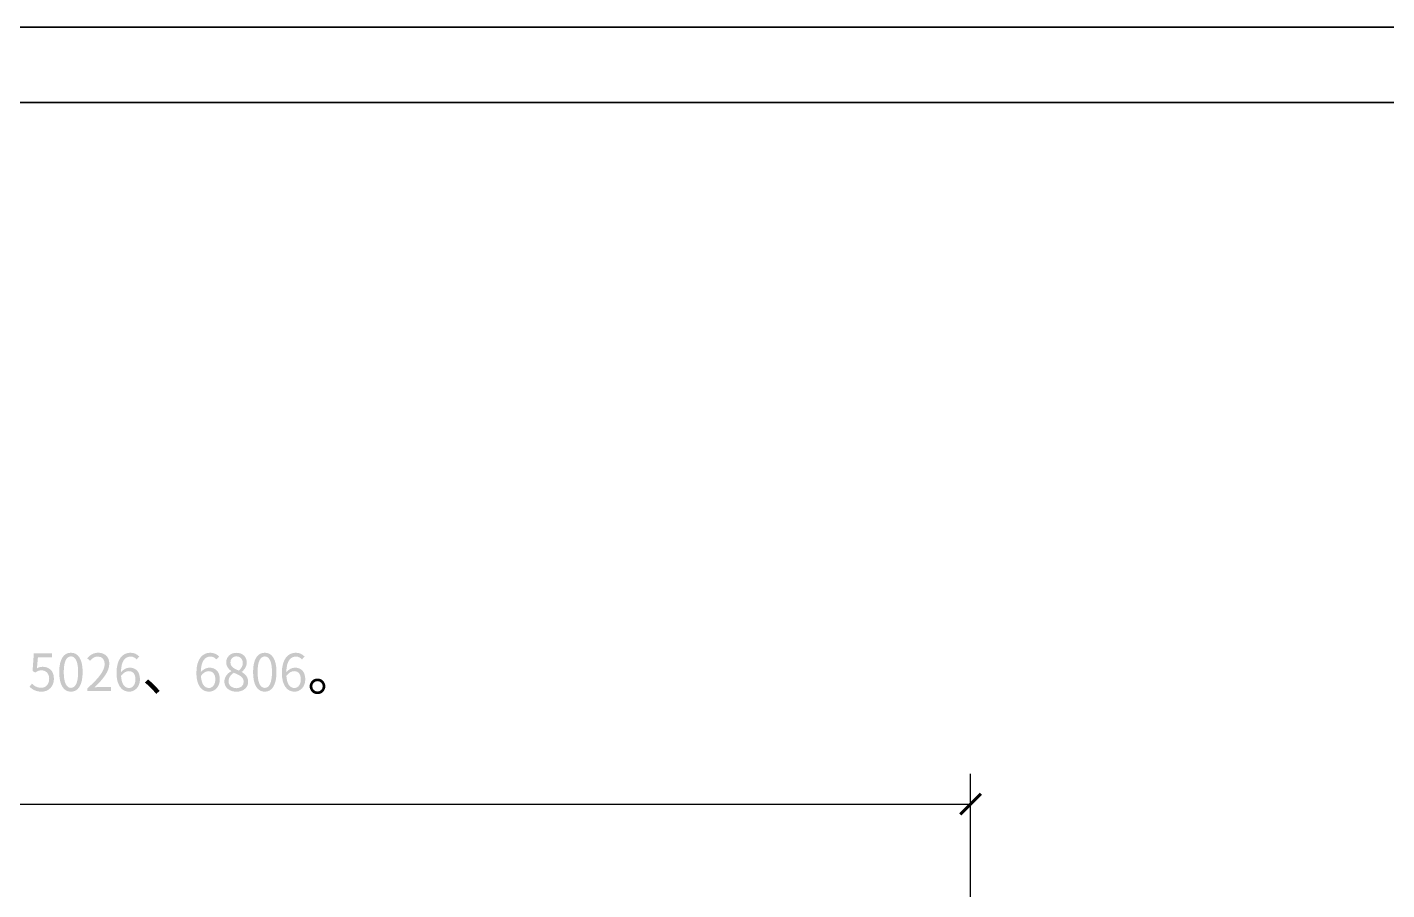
# Model space of a CAD drawing. Header units: millimetres. Extents: x -4600 to 229000, y -4300 to 19460.
# Drawn here: x 49007 to 56231, y 14875 to 19460 of the extents above; entities that cross this region are included whole.
import ezdxf

# ---------------------------------------------------------------- set-up
doc = ezdxf.new("R2010")
doc.units = ezdxf.units.MM
doc.header["$LTSCALE"] = 100
for name, color, linetype, lineweight in [('A-DIMS', 7, 'Continuous', 13), ('A-NOTE', 7, 'Continuous', 18), ('A-SHEET', 7, 'Continuous', 35)]:
    doc.layers.add(name, color=color, linetype=linetype, lineweight=lineweight)

# ---------------------------------------------------------------- blocks, each defined once
blk = doc.blocks.new('_ARCHTICK')
at = {"color": 0, "linetype": 'BYBLOCK', "const_width": 0.15}
blk.add_lwpolyline([(-0.5, -0.5), (0.5, 0.5)], dxfattribs=at)
blk = doc.blocks.new('*D10')
for p, q in [((14020, 11550), (14020, 13690.4)), ((-1006, 13530.4), (14020, 13530.4))]:
    blk.add_line(p, q)
at = {"layer": 'A-DIMS', "xscale": 110, "yscale": 110}
blk.add_blockref('_ARCHTICK', (14020, 13530.4), dxfattribs=at)
blk = doc.blocks.new('SOURCE_DIMENSIONS')
at = {"layer": 'A-NOTE'}
h = blk.add_hatch(color=256, dxfattribs=at)
edge = h.paths.add_edge_path()
edge.add_spline(control_points=[(9083.3, 14127.8), (9116.8, 14127.8), (9148.7, 14152.7), (9148.7, 14196.3), (9148.7, 14240.5), (9121.5, 14260.2), (9088.4, 14260.2), (9076.4, 14260.2), (9067.4, 14257.2), (9058.4, 14252.2)], knot_values=[0, 0, 0, 0, 1, 1, 1, 2, 2, 2, 3, 3, 3, 3], degree=3, periodic=0)
edge.add_line((9058.4, 14252.2), (9063.6, 14310.1))
edge.add_line((9063.6, 14310.1), (9138.9, 14310.1))
edge.add_line((9138.9, 14310.1), (9138.9, 14331.4))
edge.add_line((9138.9, 14331.4), (9041.8, 14331.4))
edge.add_line((9041.8, 14331.4), (9035.2, 14238.1))
edge.add_line((9035.2, 14238.1), (9048.6, 14229.6))
edge.add_spline(control_points=[(9048.6, 14229.6), (9060.1, 14237.2), (9068.5, 14241.3), (9081.9, 14241.3), (9107, 14241.3), (9123.4, 14224.4), (9123.4, 14195.8), (9123.4, 14166.6), (9104.5, 14148.6), (9080.8, 14148.6), (9057.6, 14148.6), (9042.9, 14159.2), (9031.7, 14170.7)], knot_values=[0, 0, 0, 0, 1, 1, 1, 2, 2, 2, 3, 3, 3, 4, 4, 4, 4], degree=3, periodic=0)
edge.add_line((9031.7, 14170.7), (9019.1, 14154.3))
edge.add_spline(control_points=[(9019.1, 14154.3), (9032.8, 14140.9), (9051.9, 14127.8), (9083.3, 14127.8)], knot_values=[0, 0, 0, 0, 1, 1, 1, 1], degree=3, periodic=0)
h = blk.add_hatch(color=256, dxfattribs=at)
edge = h.paths.add_edge_path()
edge.add_spline(control_points=[(9239.1, 14127.8), (9277, 14127.8), (9301.3, 14162.2), (9301.3, 14232.1), (9301.3, 14301.4), (9277, 14334.9), (9239.1, 14334.9), (9200.9, 14334.9), (9176.8, 14301.4), (9176.8, 14232.1), (9176.8, 14162.2), (9200.9, 14127.8), (9239.1, 14127.8)], knot_values=[0, 0, 0, 0, 1, 1, 1, 2, 2, 2, 3, 3, 3, 4, 4, 4, 4], degree=3, periodic=0)
edge = h.paths.add_edge_path(flags=0)
edge.add_spline(control_points=[(9239.1, 14148), (9216.4, 14148), (9200.9, 14173.4), (9200.9, 14232.1), (9200.9, 14290.4), (9216.4, 14315.3), (9239.1, 14315.3), (9261.7, 14315.3), (9277.3, 14290.4), (9277.3, 14232.1), (9277.3, 14173.4), (9261.7, 14148), (9239.1, 14148)], knot_values=[0, 0, 0, 0, 1, 1, 1, 2, 2, 2, 3, 3, 3, 4, 4, 4, 4], degree=3, periodic=0)
h = blk.add_hatch(color=256, dxfattribs=at)
edge = h.paths.add_edge_path()
edge.add_line((9326.6, 14131.4), (9452.4, 14131.4))
edge.add_line((9452.4, 14131.4), (9452.4, 14152.9))
edge.add_line((9452.4, 14152.9), (9397, 14152.9))
edge.add_spline(control_points=[(9397, 14152.9), (9386.9, 14152.9), (9374.7, 14151.8), (9364.3, 14151)], knot_values=[0, 0, 0, 0, 1, 1, 1, 1], degree=3, periodic=0)
edge.add_spline(control_points=[(9364.3, 14151), (9411.2, 14195.5), (9442.9, 14236.1), (9442.9, 14276.3), (9442.9, 14311.7), (9420.2, 14334.9), (9384.5, 14334.9), (9359.1, 14334.9), (9341.6, 14323.5), (9325.5, 14305.7)], knot_values=[0, 0, 0, 0, 1, 1, 1, 2, 2, 2, 3, 3, 3, 3], degree=3, periodic=0)
edge.add_line((9325.5, 14305.7), (9340, 14291.5))
edge.add_spline(control_points=[(9340, 14291.5), (9351.2, 14304.9), (9365.1, 14314.7), (9381.5, 14314.7), (9406.3, 14314.7), (9418.3, 14298.1), (9418.3, 14275.2), (9418.3, 14240.8), (9389.4, 14200.9), (9326.6, 14146.1)], knot_values=[0, 0, 0, 0, 1, 1, 1, 2, 2, 2, 3, 3, 3, 3], degree=3, periodic=0)
edge.add_line((9326.6, 14146.1), (9326.6, 14131.4))
h = blk.add_hatch(color=256, dxfattribs=at)
edge = h.paths.add_edge_path()
edge.add_spline(control_points=[(9548.2, 14127.8), (9579.3, 14127.8), (9605.8, 14154), (9605.8, 14192.8), (9605.8, 14234.8), (9583.9, 14255.5), (9550.1, 14255.5), (9534.6, 14255.5), (9517.1, 14246.5), (9504.8, 14231.5)], knot_values=[0, 0, 0, 0, 1, 1, 1, 2, 2, 2, 3, 3, 3, 3], degree=3, periodic=0)
edge.add_spline(control_points=[(9504.8, 14231.5), (9505.9, 14293.4), (9528.5, 14314.5), (9556.4, 14314.5), (9568.4, 14314.5), (9580.4, 14308.5), (9588, 14299.2)], knot_values=[0, 0, 0, 0, 1, 1, 1, 2, 2, 2, 2], degree=3, periodic=0)
edge.add_line((9588, 14299.2), (9602.2, 14314.5))
edge.add_spline(control_points=[(9602.2, 14314.5), (9591, 14326.5), (9576, 14334.9), (9555.3, 14334.9), (9516.5, 14334.9), (9481.3, 14305.2), (9481.3, 14226.9), (9481.3, 14160.8), (9510, 14127.8), (9548.2, 14127.8)], knot_values=[0, 0, 0, 0, 1, 1, 1, 2, 2, 2, 3, 3, 3, 3], degree=3, periodic=0)
edge = h.paths.add_edge_path(flags=0)
edge.add_spline(control_points=[(9505.4, 14211.6), (9518.5, 14230.1), (9533.7, 14237), (9546, 14237), (9570.3, 14237), (9582, 14219.8), (9582, 14192.8), (9582, 14165.5), (9567.3, 14147.5), (9548.2, 14147.5), (9523.1, 14147.5), (9508.1, 14170.1), (9505.4, 14211.6)], knot_values=[0, 0, 0, 0, 1, 1, 1, 2, 2, 2, 3, 3, 3, 4, 4, 4, 4], degree=3, periodic=0)
h = blk.add_hatch(color=256, dxfattribs=at)
edge = h.paths.add_edge_path()
edge.add_spline(control_points=[(9972.5, 14127.8), (10003.6, 14127.8), (10030, 14154), (10030, 14192.8), (10030, 14234.8), (10008.2, 14255.5), (9974.4, 14255.5), (9958.8, 14255.5), (9941.4, 14246.5), (9929.1, 14231.5)], knot_values=[0, 0, 0, 0, 1, 1, 1, 2, 2, 2, 3, 3, 3, 3], degree=3, periodic=0)
edge.add_spline(control_points=[(9929.1, 14231.5), (9930.2, 14293.4), (9952.8, 14314.5), (9980.7, 14314.5), (9992.7, 14314.5), (10004.7, 14308.5), (10012.3, 14299.2)], knot_values=[0, 0, 0, 0, 1, 1, 1, 2, 2, 2, 2], degree=3, periodic=0)
edge.add_line((10012.3, 14299.2), (10026.5, 14314.5))
edge.add_spline(control_points=[(10026.5, 14314.5), (10015.3, 14326.5), (10000.3, 14334.9), (9979.6, 14334.9), (9940.8, 14334.9), (9905.6, 14305.2), (9905.6, 14226.9), (9905.6, 14160.8), (9934.3, 14127.8), (9972.5, 14127.8)], knot_values=[0, 0, 0, 0, 1, 1, 1, 2, 2, 2, 3, 3, 3, 3], degree=3, periodic=0)
edge = h.paths.add_edge_path(flags=0)
edge.add_spline(control_points=[(9929.6, 14211.6), (9942.7, 14230.1), (9958, 14237), (9970.3, 14237), (9994.6, 14237), (10006.3, 14219.8), (10006.3, 14192.8), (10006.3, 14165.5), (9991.6, 14147.5), (9972.5, 14147.5), (9947.4, 14147.5), (9932.4, 14170.1), (9929.6, 14211.6)], knot_values=[0, 0, 0, 0, 1, 1, 1, 2, 2, 2, 3, 3, 3, 4, 4, 4, 4], degree=3, periodic=0)
h = blk.add_hatch(color=256, dxfattribs=at)
edge = h.paths.add_edge_path()
edge.add_spline(control_points=[(10118.2, 14127.8), (10155.6, 14127.8), (10180.7, 14150.5), (10180.7, 14179.4), (10180.7, 14207), (10164.6, 14222), (10147.1, 14232.1)], knot_values=[0, 0, 0, 0, 1, 1, 1, 2, 2, 2, 2], degree=3, periodic=0)
edge.add_line((10147.1, 14232.1), (10147.1, 14233.4))
edge.add_spline(control_points=[(10147.1, 14233.4), (10158.8, 14242.7), (10173.6, 14260.7), (10173.6, 14281.7), (10173.6, 14312.5), (10152.8, 14334.4), (10118.7, 14334.4), (10087.6, 14334.4), (10063.9, 14313.9), (10063.9, 14283.6), (10063.9, 14262.6), (10076.4, 14247.6), (10090.9, 14237.5)], knot_values=[0, 0, 0, 0, 1, 1, 1, 2, 2, 2, 3, 3, 3, 4, 4, 4, 4], degree=3, periodic=0)
edge.add_line((10090.9, 14237.5), (10090.9, 14236.4))
edge.add_spline(control_points=[(10090.9, 14236.4), (10072.6, 14226.6), (10054.3, 14207.8), (10054.3, 14181), (10054.3, 14150.2), (10081.1, 14127.8), (10118.2, 14127.8)], knot_values=[0, 0, 0, 0, 1, 1, 1, 2, 2, 2, 2], degree=3, periodic=0)
edge = h.paths.add_edge_path(flags=0)
edge.add_spline(control_points=[(10118.5, 14146.4), (10094.4, 14146.4), (10076.4, 14161.9), (10076.4, 14183.2), (10076.4, 14202.3), (10087.9, 14218.1), (10104, 14228.5)], knot_values=[0, 0, 0, 0, 1, 1, 1, 2, 2, 2, 2], degree=3, periodic=0)
edge.add_spline(control_points=[(10104, 14228.5), (10132.4, 14217), (10156.9, 14207.2), (10156.9, 14180.2), (10156.9, 14160.3), (10141.6, 14146.4), (10118.5, 14146.4)], knot_values=[0, 0, 0, 0, 1, 1, 1, 2, 2, 2, 2], degree=3, periodic=0)
edge = h.paths.add_edge_path(flags=0)
edge.add_spline(control_points=[(10131.8, 14240), (10108.1, 14249.2), (10086.5, 14259.9), (10086.5, 14283.6), (10086.5, 14303), (10099.9, 14315.8), (10118.5, 14315.8), (10139.7, 14315.8), (10152.3, 14300.3), (10152.3, 14280.3), (10152.3, 14265.6), (10145.2, 14252), (10131.8, 14240)], knot_values=[0, 0, 0, 0, 1, 1, 1, 2, 2, 2, 3, 3, 3, 4, 4, 4, 4], degree=3, periodic=0)
h = blk.add_hatch(color=256, dxfattribs=at)
edge = h.paths.add_edge_path()
edge.add_spline(control_points=[(10269.1, 14127.8), (10307, 14127.8), (10331.3, 14162.2), (10331.3, 14232.1), (10331.3, 14301.4), (10307, 14334.9), (10269.1, 14334.9), (10230.9, 14334.9), (10206.9, 14301.4), (10206.9, 14232.1), (10206.9, 14162.2), (10230.9, 14127.8), (10269.1, 14127.8)], knot_values=[0, 0, 0, 0, 1, 1, 1, 2, 2, 2, 3, 3, 3, 4, 4, 4, 4], degree=3, periodic=0)
edge = h.paths.add_edge_path(flags=0)
edge.add_spline(control_points=[(10269.1, 14148), (10246.4, 14148), (10230.9, 14173.4), (10230.9, 14232.1), (10230.9, 14290.4), (10246.4, 14315.3), (10269.1, 14315.3), (10291.7, 14315.3), (10307.3, 14290.4), (10307.3, 14232.1), (10307.3, 14173.4), (10291.7, 14148), (10269.1, 14148)], knot_values=[0, 0, 0, 0, 1, 1, 1, 2, 2, 2, 3, 3, 3, 4, 4, 4, 4], degree=3, periodic=0)
h = blk.add_hatch(color=256, dxfattribs=at)
edge = h.paths.add_edge_path()
edge.add_spline(control_points=[(10426.8, 14127.8), (10457.9, 14127.8), (10484.3, 14154), (10484.3, 14192.8), (10484.3, 14234.8), (10462.5, 14255.5), (10428.7, 14255.5), (10413.1, 14255.5), (10395.7, 14246.5), (10383.4, 14231.5)], knot_values=[0, 0, 0, 0, 1, 1, 1, 2, 2, 2, 3, 3, 3, 3], degree=3, periodic=0)
edge.add_spline(control_points=[(10383.4, 14231.5), (10384.5, 14293.4), (10407.1, 14314.5), (10435, 14314.5), (10447, 14314.5), (10459, 14308.5), (10466.6, 14299.2)], knot_values=[0, 0, 0, 0, 1, 1, 1, 2, 2, 2, 2], degree=3, periodic=0)
edge.add_line((10466.6, 14299.2), (10480.8, 14314.5))
edge.add_spline(control_points=[(10480.8, 14314.5), (10469.6, 14326.5), (10454.6, 14334.9), (10433.9, 14334.9), (10395.1, 14334.9), (10359.9, 14305.2), (10359.9, 14226.9), (10359.9, 14160.8), (10388.6, 14127.8), (10426.8, 14127.8)], knot_values=[0, 0, 0, 0, 1, 1, 1, 2, 2, 2, 3, 3, 3, 3], degree=3, periodic=0)
edge = h.paths.add_edge_path(flags=0)
edge.add_spline(control_points=[(10383.9, 14211.6), (10397, 14230.1), (10412.3, 14237), (10424.6, 14237), (10448.9, 14237), (10460.6, 14219.8), (10460.6, 14192.8), (10460.6, 14165.5), (10445.9, 14147.5), (10426.8, 14147.5), (10401.7, 14147.5), (10386.7, 14170.1), (10383.9, 14211.6)], knot_values=[0, 0, 0, 0, 1, 1, 1, 2, 2, 2, 3, 3, 3, 4, 4, 4, 4], degree=3, periodic=0)
h = blk.add_hatch(color=256, dxfattribs=at)
edge = h.paths.add_edge_path()
edge.add_line((9692, 14116.1), (9710.5, 14131.9))
edge.add_spline(control_points=[(9710.5, 14131.9), (9693.6, 14151.8), (9669.1, 14176.7), (9649.4, 14192.5)], knot_values=[0, 0, 0, 0, 1, 1, 1, 1], degree=3, periodic=0)
edge.add_line((9649.4, 14192.5), (9631.7, 14176.9))
edge.add_spline(control_points=[(9631.7, 14176.9), (9651.1, 14161.1), (9674.5, 14137.6), (9692, 14116.1)], knot_values=[0, 0, 0, 0, 1, 1, 1, 1], degree=3, periodic=0)
h = blk.add_hatch(color=256, dxfattribs=at)
edge = h.paths.add_edge_path()
edge.add_spline(control_points=[(10549, 14197.9), (10526.4, 14197.9), (10507.5, 14179.4), (10507.5, 14156.5), (10507.5, 14133.3), (10526.4, 14114.7), (10549, 14114.7), (10572.2, 14114.7), (10590.8, 14133.3), (10590.8, 14156.5), (10590.8, 14179.4), (10572.2, 14197.9), (10549, 14197.9)], knot_values=[0, 0, 0, 0, 1, 1, 1, 2, 2, 2, 3, 3, 3, 4, 4, 4, 4], degree=3, periodic=0)
edge = h.paths.add_edge_path(flags=0)
edge.add_spline(control_points=[(10549, 14128.6), (10534, 14128.6), (10521.5, 14140.9), (10521.5, 14156.5), (10521.5, 14171.5), (10534, 14184), (10549, 14184), (10564.6, 14184), (10576.8, 14171.5), (10576.8, 14156.5), (10576.8, 14140.9), (10564.6, 14128.6), (10549, 14128.6)], knot_values=[0, 0, 0, 0, 1, 1, 1, 2, 2, 2, 3, 3, 3, 4, 4, 4, 4], degree=3, periodic=0)
blk.add_blockref('*D10', (0, 0))
blk = doc.blocks.new('PLAN_DIMENSIONS')
blk.add_blockref('SOURCE_DIMENSIONS', (0, 0))
blk = doc.blocks.new('A02_SHEET')
at = {"layer": 'A-SHEET'}
for points in [[(-4600, -4300), (29000, -4300), (29000, 19460), (-4600, 19460)], [(-4200, -3900), (28600, -3900), (28600, 19060), (-4200, 19060)]]:
    blk.add_lwpolyline(points, close=True, dxfattribs=at)
blk.add_blockref('PLAN_DIMENSIONS', (0, 1800))

msp = doc.modelspace()

# ---------------------------------------------------------------- block references
msp.add_blockref('A02_SHEET', (40000, 0))

doc.saveas('drawing.dxf')
